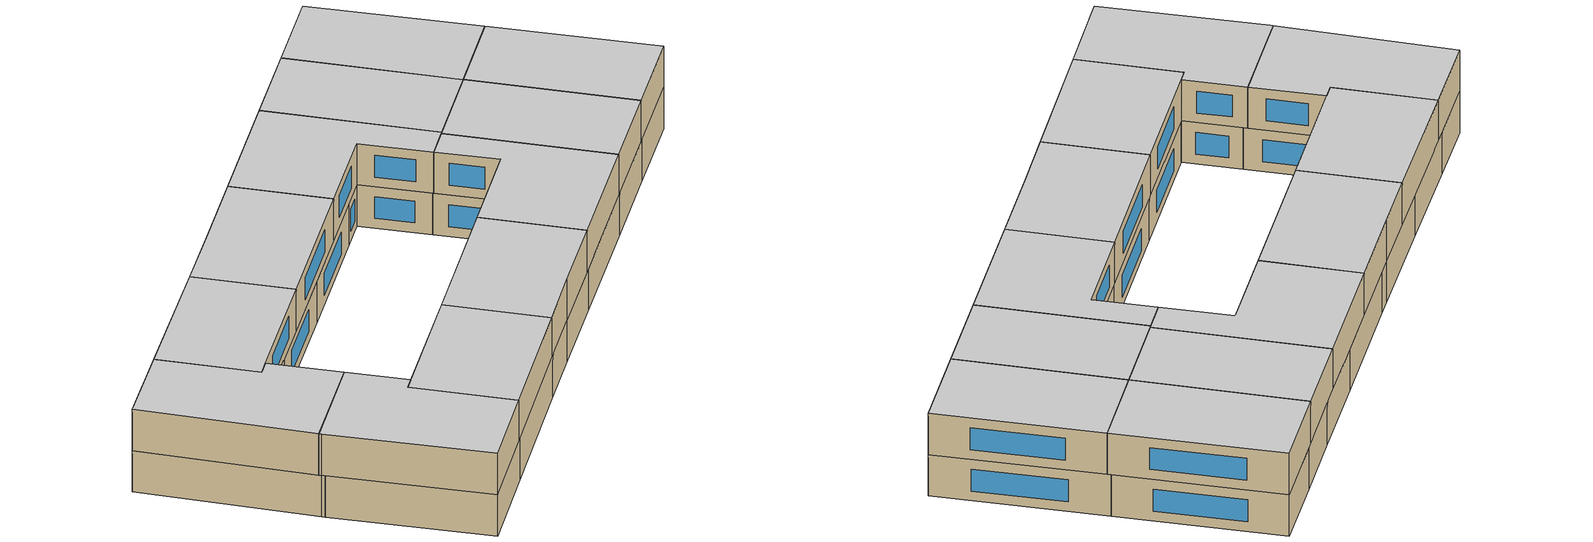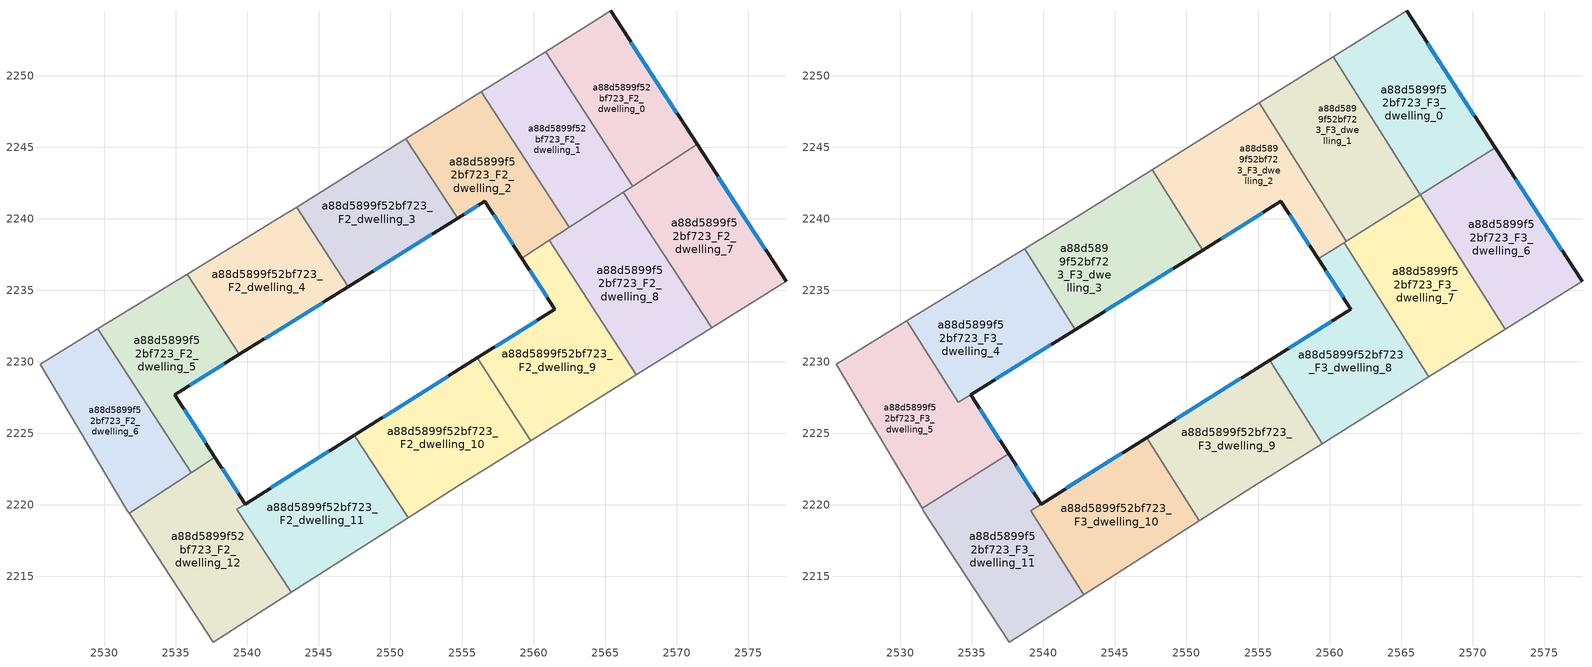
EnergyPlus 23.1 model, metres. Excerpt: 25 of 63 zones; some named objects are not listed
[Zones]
a88d5899f52bf723_F2_dwelling_0
 floor to a88d5899f52bf723_F1_dwelling_0 (EU_floor_Construction): 2565.38,2254.52 2571.43,2245.2 2566.94,2242.29 2560.84,2251.68 z6
 wall outside (EU_wall_Construction): 2571.43,2245.2 2565.38,2254.52 z6:9
 wall to a88d5899f52bf723_F2_dwelling_1 (EU_wall_Construction): 2560.84,2251.68 2566.94,2242.29 z6:9
 wall adiabatic (EU_wall_Construction): 2565.38,2254.52 2560.84,2251.68 z6:9
 wall to a88d5899f52bf723_F2_dwelling_7 (EU_wall_Construction): 2566.94,2242.29 2571.43,2245.2 z6:9
 window (EU_Window_Construction): 2570.01,2247.39 2566.8,2252.33 z6.7:8.3
 ceiling adiabatic (EU_roof_Construction): 2571.43,2245.2 2565.38,2254.52 2560.84,2251.68 2566.94,2242.29 z9
a88d5899f52bf723_F2_dwelling_1
 floor to a88d5899f52bf723_F1_dwelling_1 (EU_floor_Construction): 2560.84,2251.68 2566.94,2242.29 2562.49,2239.4 2556.34,2248.88 z6
 wall to a88d5899f52bf723_F2_dwelling_2 (EU_wall_Construction): 2556.34,2248.88 2562.49,2239.4 z6:9
 wall adiabatic (EU_wall_Construction): 2560.84,2251.68 2556.34,2248.88 z6:9
 wall to a88d5899f52bf723_F2_dwelling_8 (EU_wall_Construction): 2562.49,2239.4 2566.28,2241.86 z6:9
 wall to a88d5899f52bf723_F2_dwelling_7 (EU_wall_Construction): 2566.28,2241.86 2566.94,2242.28 z6:9
 ceiling adiabatic (EU_roof_Construction): 2566.94,2242.29 2560.84,2251.68 2560.26,2251.32 2566.24,2241.83 z9
a88d5899f52bf723_F2_dwelling_10
 floor to a88d5899f52bf723_F1_dwelling_10 (EU_floor_Construction): 2556.07,2230.27 2559.81,2224.5 2554.63,2221.26 2551.23,2219.1 2547.48,2224.87 z6
 wall outside (EU_wall_Construction): 2556.07,2230.27 2547.48,2224.87 z6:9
 wall adiabatic (EU_wall_Construction): 2551.23,2219.1 2554.63,2221.26 2559.81,2224.5 z6:9
 wall to a88d5899f52bf723_F2_dwelling_11 (EU_wall_Construction): 2547.48,2224.87 2551.23,2219.1 z6:9
 wall to a88d5899f52bf723_F2_dwelling_9 (EU_wall_Construction): 2559.81,2224.5 2556.07,2230.27 z6:9
 window (EU_Window_Construction): 2554.05,2229 2549.5,2226.14 z6.7:8.3
a88d5899f52bf723_F2_dwelling_11
 floor to a88d5899f52bf723_F1_dwelling_11 (EU_floor_Construction): 2547.48,2224.87 2551.23,2219.1 2543.05,2213.88 2539.27,2219.7 z6
 wall outside (EU_wall_Construction): 2547.48,2224.87 2539.84,2220.06 z6:9
 wall adiabatic (EU_wall_Construction): 2543.05,2213.88 2551.23,2219.1 z6:9
 wall to a88d5899f52bf723_F2_dwelling_12 (EU_wall_Construction): 2539.84,2220.06 2539.27,2219.7 2543.05,2213.88 z6:9
 window (EU_Window_Construction): 2545.69,2223.74 2541.63,2221.19 z6.7:8.3
a88d5899f52bf723_F2_dwelling_12
 floor to a88d5899f52bf723_F1_dwelling_12 (EU_floor_Construction): 2539.84,2220.06 2539.27,2219.7 2543.05,2213.88 2537.62,2210.42 2531.73,2219.42 2537.74,2223.32 z6
 wall outside (EU_wall_Construction): 2539.84,2220.06 2537.74,2223.32 z6:9
 wall adiabatic (EU_wall_Construction): 2531.73,2219.42 2537.62,2210.42 2543.05,2213.88 z6:9
 wall to a88d5899f52bf723_F2_dwelling_6 (EU_wall_Construction): 2536.07,2222.24 2531.73,2219.42 z6:9
 wall to a88d5899f52bf723_F2_dwelling_5 (EU_wall_Construction): 2537.74,2223.32 2536.07,2222.24 z6:9
 window (EU_Window_Construction): 2539.34,2220.82 2538.23,2222.56 z6.7:8.3
a88d5899f52bf723_F2_dwelling_2
 floor to a88d5899f52bf723_F1_dwelling_2 (EU_floor_Construction): 2556.34,2248.88 2562.49,2239.4 2559.17,2237.24 2556.6,2241.22 2554.69,2240.03 2551.08,2245.59 z6
 wall outside (EU_wall_Construction): 2554.69,2240.03 2556.6,2241.22 2559.17,2237.24 z6:9
 wall to a88d5899f52bf723_F2_dwelling_3 (EU_wall_Construction): 2551.08,2245.59 2554.69,2240.03 z6:9
 wall adiabatic (EU_wall_Construction): 2556.34,2248.88 2551.08,2245.59 z6:9
 wall to a88d5899f52bf723_F2_dwelling_9 (EU_wall_Construction): 2559.17,2237.24 2561.09,2238.48 z6:9
 wall to a88d5899f52bf723_F2_dwelling_8 (EU_wall_Construction): 2561.09,2238.48 2562.49,2239.4 z6:9
 window (EU_Window_Construction): 2557.2,2240.28 2558.57,2238.17 / 2555.14,2240.31 2556.15,2240.94 z6.7:8.3
a88d5899f52bf723_F2_dwelling_3
 floor to a88d5899f52bf723_F1_dwelling_3 (EU_floor_Construction): 2551.08,2245.59 2554.69,2240.03 2547.05,2235.26 2543.44,2240.82 z6
 wall outside (EU_wall_Construction): 2547.05,2235.26 2554.69,2240.03 z6:9
 wall to a88d5899f52bf723_F2_dwelling_4 (EU_wall_Construction): 2543.44,2240.82 2547.05,2235.26 z6:9
 wall adiabatic (EU_wall_Construction): 2551.08,2245.59 2543.44,2240.82 z6:9
 window (EU_Window_Construction): 2548.84,2236.38 2552.89,2238.91 z6.7:8.3
a88d5899f52bf723_F2_dwelling_4
 floor to a88d5899f52bf723_F1_dwelling_4 (EU_floor_Construction): 2543.44,2240.82 2547.05,2235.26 2539.43,2230.51 2535.79,2236.13 2542.39,2240.17 z6
 wall outside (EU_wall_Construction): 2539.43,2230.51 2547.05,2235.26 z6:9
 wall to a88d5899f52bf723_F2_dwelling_5 (EU_wall_Construction): 2535.79,2236.13 2539.43,2230.51 z6:9
 wall adiabatic (EU_wall_Construction): 2543.44,2240.82 2542.39,2240.17 2535.79,2236.13 z6:9
 window (EU_Window_Construction): 2541.22,2231.63 2545.26,2234.15 z6.7:8.3
a88d5899f52bf723_F2_dwelling_5
 floor to a88d5899f52bf723_F1_dwelling_5 (EU_floor_Construction): 2535.79,2236.13 2539.43,2230.51 2534.92,2227.7 2537.74,2223.32 2536.07,2222.24 2529.53,2232.3 z6
 wall outside (EU_wall_Construction): 2537.74,2223.32 2534.92,2227.7 2539.43,2230.51 z6:9
 wall to a88d5899f52bf723_F2_dwelling_6 (EU_wall_Construction): 2529.53,2232.3 2536.07,2222.24 z6:9
 wall adiabatic (EU_wall_Construction): 2535.79,2236.13 2529.53,2232.3 z6:9
 window (EU_Window_Construction): 2537.07,2224.35 2535.58,2226.67 / 2535.98,2228.36 2538.37,2229.85 z6.7:8.3
a88d5899f52bf723_F2_dwelling_6
 floor to a88d5899f52bf723_F1_dwelling_6 (EU_floor_Construction): 2529.53,2232.3 2536.07,2222.24 2531.73,2219.42 2531.62,2219.59 2525.51,2229.84 z6
 wall adiabatic (EU_wall_Construction): 2529.53,2232.3 2525.51,2229.84 2531.62,2219.59 2531.73,2219.42 z6:9
a88d5899f52bf723_F2_dwelling_7
 floor to a88d5899f52bf723_F1_dwelling_7 (EU_floor_Construction): 2571.43,2245.2 2577.64,2235.62 2572.44,2232.37 2566.28,2241.86 z6
 wall outside (EU_wall_Construction): 2577.64,2235.62 2571.43,2245.2 z6:9
 wall to a88d5899f52bf723_F2_dwelling_8 (EU_wall_Construction): 2566.28,2241.86 2572.44,2232.37 z6:9
 wall adiabatic (EU_wall_Construction): 2572.44,2232.37 2577.64,2235.62 z6:9
 window (EU_Window_Construction): 2576.18,2237.87 2572.88,2242.95 z6.7:8.3
 ceiling adiabatic (EU_roof_Construction): 2577.64,2235.62 2571.43,2245.2 2566.28,2241.86 2572.44,2232.37 z9
a88d5899f52bf723_F2_dwelling_8
 floor to a88d5899f52bf723_F1_dwelling_8 (EU_floor_Construction): 2566.28,2241.86 2572.44,2232.37 2567.18,2229.09 2561.09,2238.48 z6
 wall adiabatic (EU_wall_Construction): 2567.18,2229.09 2572.44,2232.37 z6:9
 wall to a88d5899f52bf723_F2_dwelling_9 (EU_wall_Construction): 2561.09,2238.48 2567.18,2229.09 z6:9
 ceiling adiabatic (EU_roof_Construction): 2566.38,2241.7 2566.28,2241.86 2561.09,2238.48 2561.14,2238.4 z9
a88d5899f52bf723_F2_dwelling_9
 floor to a88d5899f52bf723_F1_dwelling_9 (EU_floor_Construction): 2561.09,2238.48 2567.18,2229.09 2559.81,2224.5 2556.07,2230.27 2561.48,2233.68 2559.17,2237.24 z6
 wall outside (EU_wall_Construction): 2559.17,2237.24 2561.48,2233.68 2556.07,2230.27 z6:9
 wall adiabatic (EU_wall_Construction): 2559.81,2224.5 2567.18,2229.09 z6:9
 window (EU_Window_Construction): 2560.21,2232.88 2557.34,2231.07 / 2559.72,2236.4 2560.94,2234.52 z6.7:8.3
a88d5899f52bf723_F3_dwelling_0
 floor adiabatic (EU_floor_Construction): 2565.38,2254.52 2571.57,2244.97 2566.33,2241.67 2560.26,2251.32 z9
 wall outside (EU_wall_Construction): 2571.57,2244.97 2565.38,2254.52 z9:12
 wall to a88d5899f52bf723_F3_dwelling_1 (EU_wall_Construction): 2560.26,2251.32 2566.33,2241.67 z9:12
 wall adiabatic (EU_wall_Construction): 2565.38,2254.52 2560.26,2251.32 z9:12
 wall to a88d5899f52bf723_F3_dwelling_6 (EU_wall_Construction): 2566.34,2241.68 2571.57,2244.97 z9:12
 window (EU_Window_Construction): 2570.12,2247.21 2566.83,2252.28 z9.7:11.3
 ceiling to a88d5899f52bf723_F4_dwelling_0 (EU_floor_Construction): 2571.57,2244.97 2565.38,2254.52 2560.26,2251.32 2566.33,2241.67 z12
a88d5899f52bf723_F3_dwelling_1
 floor to a88d5899f52bf723_F2_dwelling_1 (EU_floor_Construction): 2560.26,2251.32 2566.24,2241.83 2562.49,2239.4 2556.34,2248.87 z9
 floor to a88d5899f52bf723_F2_dwelling_2 (EU_floor_Construction): 2556.34,2248.87 2562.49,2239.4 2561.12,2238.5 2555.08,2248.09 z9
 floor adiabatic (EU_floor_Construction): 2566.24,2241.83 2566.33,2241.67 2561.17,2238.42 2561.12,2238.5 z9
 wall to a88d5899f52bf723_F3_dwelling_2 (EU_wall_Construction): 2555.08,2248.09 2561.17,2238.42 z9:12
 wall adiabatic (EU_wall_Construction): 2560.26,2251.32 2555.08,2248.09 z9:12
 wall to a88d5899f52bf723_F3_dwelling_7 (EU_wall_Construction): 2561.17,2238.42 2566.33,2241.67 z9:12
 ceiling to a88d5899f52bf723_F4_dwelling_1 (EU_floor_Construction): 2566.33,2241.67 2560.26,2251.32 2555.08,2248.09 2561.17,2238.42 z12
a88d5899f52bf723_F3_dwelling_10
 floor to a88d5899f52bf723_F2_dwelling_11 (EU_floor_Construction): 2547.22,2224.71 2550.89,2218.88 2543.05,2213.88 2539.27,2219.7 z9
 floor to a88d5899f52bf723_F2_dwelling_12 (EU_floor_Construction): 2539.27,2219.7 2543.05,2213.88 2542.82,2213.73 2539.12,2219.6 z9
 wall outside (EU_wall_Construction): 2547.22,2224.71 2539.84,2220.06 z9:12
 wall adiabatic (EU_wall_Construction): 2542.82,2213.73 2550.89,2218.88 z9:12
 wall to a88d5899f52bf723_F3_dwelling_9 (EU_wall_Construction): 2550.89,2218.88 2547.22,2224.71 z9:12
 wall to a88d5899f52bf723_F3_dwelling_11 (EU_wall_Construction): 2539.12,2219.6 2542.82,2213.73 / 2539.84,2220.06 2539.12,2219.61 z9:12
 window (EU_Window_Construction): 2545.49,2223.61 2541.57,2221.15 z9.7:11.3
 ceiling to a88d5899f52bf723_F4_dwelling_10 (EU_floor_Construction): 2550.89,2218.88 2547.22,2224.71 2539.12,2219.6 2542.82,2213.73 z12
a88d5899f52bf723_F3_dwelling_11
 floor to a88d5899f52bf723_F2_dwelling_12 (EU_floor_Construction): 2539.84,2220.06 2539.12,2219.61 2542.82,2213.73 2537.62,2210.42 2531.73,2219.42 2537.74,2223.32 z9
 floor to a88d5899f52bf723_F2_dwelling_5 (EU_floor_Construction): 2537.58,2223.57 2537.74,2223.32 2536.07,2222.24 2535.9,2222.51 z9
 floor to a88d5899f52bf723_F2_dwelling_6 (EU_floor_Construction): 2535.9,2222.51 2536.07,2222.24 2531.73,2219.42 2531.62,2219.59 2531.53,2219.75 z9
 wall outside (EU_wall_Construction): 2539.84,2220.06 2537.58,2223.57 z9:12
 wall adiabatic (EU_wall_Construction): 2531.53,2219.75 2531.62,2219.59 2537.62,2210.42 2542.82,2213.73 z9:12
 wall to a88d5899f52bf723_F3_dwelling_5 (EU_wall_Construction): 2537.58,2223.57 2531.53,2219.75 z9:12
 window (EU_Window_Construction): 2539.31,2220.88 2538.11,2222.74 z9.7:11.3
 ceiling to a88d5899f52bf723_F4_dwelling_11 (EU_floor_Construction): 2542.82,2213.73 2539.12,2219.61 2539.84,2220.06 2537.58,2223.57 2531.53,2219.75 2531.62,2219.59 2537.62,2210.42 z12
a88d5899f52bf723_F3_dwelling_2
 floor to a88d5899f52bf723_F2_dwelling_2 (EU_floor_Construction): 2555.08,2248.09 2561.12,2238.5 2559.17,2237.24 2556.6,2241.22 2554.69,2240.03 2551.08,2245.59 z9
 floor to a88d5899f52bf723_F2_dwelling_9 (EU_floor_Construction): 2561.09,2238.48 2561.14,2238.4 2559.21,2237.19 2559.17,2237.24 z9
 floor to a88d5899f52bf723_F2_dwelling_3 (EU_floor_Construction): 2551.08,2245.59 2554.69,2240.03 2551.14,2237.82 2547.61,2243.43 z9
 wall outside (EU_wall_Construction): 2551.14,2237.82 2556.6,2241.22 2559.21,2237.19 z9:12
 wall to a88d5899f52bf723_F3_dwelling_3 (EU_wall_Construction): 2547.61,2243.43 2551.14,2237.82 z9:12
 wall adiabatic (EU_wall_Construction): 2555.08,2248.09 2547.61,2243.43 z9:12
 wall to a88d5899f52bf723_F3_dwelling_8 (EU_wall_Construction): 2559.21,2237.19 2561.03,2238.34 z9:12
 wall to a88d5899f52bf723_F3_dwelling_7 (EU_wall_Construction): 2561.03,2238.34 2561.17,2238.42 z9:12
 window (EU_Window_Construction): 2557.21,2240.27 2558.6,2238.13 / 2552.42,2238.61 2555.32,2240.42 z9.7:11.3
 ceiling to a88d5899f52bf723_F4_dwelling_2 (EU_floor_Construction): 2561.17,2238.42 2555.08,2248.09 2547.61,2243.43 2551.14,2237.82 2556.6,2241.22 2559.21,2237.19 z12
a88d5899f52bf723_F3_dwelling_3
 floor to a88d5899f52bf723_F2_dwelling_3 (EU_floor_Construction): 2547.61,2243.43 2551.14,2237.82 2547.05,2235.26 2543.44,2240.82 z9
 floor to a88d5899f52bf723_F2_dwelling_4 (EU_floor_Construction): 2543.44,2240.82 2547.05,2235.26 2542.23,2232.26 2538.68,2237.9 2542.39,2240.17 z9
 wall outside (EU_wall_Construction): 2542.23,2232.26 2551.14,2237.82 z9:12
 wall to a88d5899f52bf723_F3_dwelling_4 (EU_wall_Construction): 2538.68,2237.9 2542.23,2232.26 z9:12
 wall adiabatic (EU_wall_Construction): 2547.61,2243.43 2542.39,2240.17 2538.68,2237.9 z9:12
 window (EU_Window_Construction): 2544.33,2233.56 2549.05,2236.51 z9.7:11.3
 ceiling to a88d5899f52bf723_F4_dwelling_3 (EU_floor_Construction): 2551.14,2237.82 2547.61,2243.43 2542.39,2240.17 2538.68,2237.9 2542.23,2232.26 z12
a88d5899f52bf723_F3_dwelling_4
 floor to a88d5899f52bf723_F2_dwelling_4 (EU_floor_Construction): 2538.68,2237.9 2542.23,2232.26 2539.43,2230.51 2535.79,2236.13 z9
 floor to a88d5899f52bf723_F2_dwelling_5 (EU_floor_Construction): 2535.79,2236.13 2539.43,2230.51 2534.06,2227.16 2530.47,2232.87 z9
 wall outside (EU_wall_Construction): 2534.92,2227.7 2542.23,2232.26 z9:12
 wall adiabatic (EU_wall_Construction): 2538.68,2237.9 2530.47,2232.87 z9:12
 wall to a88d5899f52bf723_F3_dwelling_5 (EU_wall_Construction): 2534.06,2227.16 2534.92,2227.7 / 2530.47,2232.87 2534.06,2227.17 z9:12
 window (EU_Window_Construction): 2536.64,2228.77 2540.52,2231.19 z9.7:11.3
 ceiling to a88d5899f52bf723_F4_dwelling_4 (EU_floor_Construction): 2542.23,2232.26 2538.68,2237.9 2530.47,2232.87 2534.06,2227.17 z12
a88d5899f52bf723_F3_dwelling_5
 floor to a88d5899f52bf723_F2_dwelling_5 (EU_floor_Construction): 2534.92,2227.7 2537.58,2223.57 2535.9,2222.51 2529.53,2232.3 2530.47,2232.87 2534.06,2227.16 z9
 floor to a88d5899f52bf723_F2_dwelling_6 (EU_floor_Construction): 2529.53,2232.3 2535.9,2222.51 2531.53,2219.75 2525.51,2229.84 z9
 wall outside (EU_wall_Construction): 2537.58,2223.57 2534.92,2227.7 z9:12
 wall adiabatic (EU_wall_Construction): 2530.47,2232.87 2525.51,2229.84 2531.53,2219.75 z9:12
 window (EU_Window_Construction): 2536.95,2224.54 2535.54,2226.73 z9.7:11.3
 ceiling to a88d5899f52bf723_F4_dwelling_5 (EU_floor_Construction): 2537.58,2223.57 2534.92,2227.7 2534.06,2227.16 2530.47,2232.87 2525.51,2229.84 2531.53,2219.75 z12
a88d5899f52bf723_F3_dwelling_6
 floor adiabatic (EU_floor_Construction): 2571.57,2244.97 2577.64,2235.62 2572.44,2232.37 2566.38,2241.7 z9
 floor to a88d5899f52bf723_F2_dwelling_8 (EU_floor_Construction): 2566.38,2241.7 2572.44,2232.37 2572.27,2232.26 2566.34,2241.68 z9
 wall outside (EU_wall_Construction): 2577.64,2235.62 2571.57,2244.97 z9:12
 wall to a88d5899f52bf723_F3_dwelling_7 (EU_wall_Construction): 2566.34,2241.68 2572.27,2232.26 z9:12
 wall adiabatic (EU_wall_Construction): 2572.27,2232.26 2577.64,2235.62 z9:12
 window (EU_Window_Construction): 2576.21,2237.81 2573,2242.77 z9.7:11.3
 ceiling to a88d5899f52bf723_F4_dwelling_6 (EU_floor_Construction): 2577.64,2235.62 2571.57,2244.97 2566.34,2241.68 2572.27,2232.26 z12
a88d5899f52bf723_F3_dwelling_7
 floor to a88d5899f52bf723_F2_dwelling_8 (EU_floor_Construction): 2566.34,2241.68 2572.27,2232.26 2567.18,2229.09 2561.14,2238.4 z9
 floor to a88d5899f52bf723_F2_dwelling_9 (EU_floor_Construction): 2561.14,2238.4 2567.18,2229.09 2566.95,2228.95 2561.03,2238.34 z9
 wall to a88d5899f52bf723_F3_dwelling_8 (EU_wall_Construction): 2561.03,2238.34 2566.95,2228.95 z9:12
 wall adiabatic (EU_wall_Construction): 2566.95,2228.95 2572.27,2232.26 z9:12
 ceiling to a88d5899f52bf723_F4_dwelling_7 (EU_floor_Construction): 2572.27,2232.26 2566.34,2241.68 2561.03,2238.34 2566.95,2228.95 z12
a88d5899f52bf723_F3_dwelling_8
 floor to a88d5899f52bf723_F2_dwelling_9 (EU_floor_Construction): 2561.03,2238.34 2566.95,2228.95 2559.81,2224.5 2556.07,2230.27 2561.48,2233.68 2559.21,2237.19 z9
 floor to a88d5899f52bf723_F2_dwelling_10 (EU_floor_Construction): 2556.07,2230.27 2559.81,2224.5 2559.47,2224.28 2555.81,2230.11 z9
 wall outside (EU_wall_Construction): 2559.21,2237.19 2561.48,2233.68 2555.81,2230.11 z9:12
 wall adiabatic (EU_wall_Construction): 2559.47,2224.28 2566.95,2228.95 z9:12
 wall to a88d5899f52bf723_F3_dwelling_9 (EU_wall_Construction): 2555.81,2230.11 2559.47,2224.28 z9:12
 window (EU_Window_Construction): 2560.15,2232.84 2557.14,2230.95 / 2559.74,2236.36 2560.95,2234.5 z9.7:11.3
 ceiling to a88d5899f52bf723_F4_dwelling_8 (EU_floor_Construction): 2566.95,2228.95 2561.03,2238.34 2559.21,2237.19 2561.48,2233.68 2555.81,2230.11 2559.47,2224.28 z12
a88d5899f52bf723_F3_dwelling_9
 floor to a88d5899f52bf723_F2_dwelling_10 (EU_floor_Construction): 2555.81,2230.11 2559.47,2224.28 2554.63,2221.26 2551.23,2219.1 2547.48,2224.87 z9
 floor to a88d5899f52bf723_F2_dwelling_11 (EU_floor_Construction): 2547.48,2224.87 2551.23,2219.1 2550.89,2218.88 2547.22,2224.71 z9
 wall outside (EU_wall_Construction): 2555.81,2230.11 2547.22,2224.71 z9:12
 wall adiabatic (EU_wall_Construction): 2550.89,2218.88 2554.63,2221.26 2559.47,2224.28 z9:12
 window (EU_Window_Construction): 2553.79,2228.84 2549.24,2225.97 z9.7:11.3
 ceiling to a88d5899f52bf723_F4_dwelling_9 (EU_floor_Construction): 2554.63,2221.26 2559.47,2224.28 2555.81,2230.11 2547.22,2224.71 2550.89,2218.88 z12
[Building]
EU S2 Campaign: North Axis=0; Terrain=City; Solar Distribution=FullExterior
[Site:Location]
Budapest.Ferenc.Liszt.Intl.AP: Latitude=47.437; Longitude=19.256; Time Zone=1; Elevation=185
[SizingPeriod:WeatherFileDays]
AnnualSizingPeriod: Begin Month=1; Begin Day of Month=1; End Month=12; End Day of Month=31; Day of Week for Start Day=Monday; Use Weather File Daylight Saving Period=No; Use Weather File Rain and Snow Indicators=No
[MATERIAL]
EU_InternalMass_Material: Roughness=MediumRough; Thickness=0.1; Conductivity=1; Density=1800; Specific Heat=900; Thermal Absorptance=0.9; Solar Absorptance=0.7; Visible Absorptance=0.7
[MATERIAL:NOMASS] Roughness=MediumRough; Thermal Absorptance=0.9; Solar Absorptance=0.7; Visible Absorptance=0.7
Name | Thermal Resistance
EU_wall_NoMass | 0.832559
EU_roof_NoMass | 1.39638
EU_floor_NoMass | 0.872794
[WINDOWMATERIAL:SIMPLEGLAZINGSYSTEM]
EU_Window_SimpleGlazing: UFactor=2.79869; Solar Heat Gain Coefficient=0.75; Visible Transmittance=0.75
[CONSTRUCTION]
EU_wall_Construction: EU_wall_NoMass
EU_roof_Construction: EU_roof_NoMass
EU_floor_Construction: EU_floor_NoMass
EU_Window_Construction: EU_Window_SimpleGlazing
EU_InternalMass_Construction: EU_InternalMass_Material
[ZONE] Type=1; Multiplier=1; Ceiling Height=autocalculate; Floor Area=autocalculate; Part of Total Floor Area=Yes
Name | Volume
a88d5899f52bf723_F2_dwelling_0 | 179.175
a88d5899f52bf723_F3_dwelling_0 | 209.009
a88d5899f52bf723_F2_dwelling_1; a88d5899f52bf723_F2_dwelling_5 | 179.138
a88d5899f52bf723_F3_dwelling_1 | 209.02
a88d5899f52bf723_F2_dwelling_10 | 209.006
a88d5899f52bf723_F3_dwelling_10 | 198.58
a88d5899f52bf723_F2_dwelling_11 | 201.1875
a88d5899f52bf723_F3_dwelling_11 | 219.388
a88d5899f52bf723_F2_dwelling_12 | 216.888
a88d5899f52bf723_F2_dwelling_2 | 179.147
a88d5899f52bf723_F3_dwelling_2 | 209.017
a88d5899f52bf723_F2_dwelling_3 | 179.156
a88d5899f52bf723_F3_dwelling_3; a88d5899f52bf723_F3_dwelling_9 | 209.024
a88d5899f52bf723_F2_dwelling_4 | 179.145
a88d5899f52bf723_F3_dwelling_4 | 193.774
a88d5899f52bf723_F3_dwelling_5 | 224.271
a88d5899f52bf723_F2_dwelling_6 | 179.183
a88d5899f52bf723_F3_dwelling_6 | 209.019
a88d5899f52bf723_F2_dwelling_7 | 209.018
a88d5899f52bf723_F3_dwelling_7 | 209.002
a88d5899f52bf723_F2_dwelling_8 | 209.004
a88d5899f52bf723_F3_dwelling_8 | 209.015
a88d5899f52bf723_F2_dwelling_9 | 209.046
[INTERNALMASS] Construction=EU_InternalMass_Construction
Name | Zone or ZoneList | Surface Area
a88d5899f52bf723_F2_dwelling_0_EU_InternalMass | a88d5899f52bf723_F2_dwelling_0 | 59.7249
a88d5899f52bf723_F2_dwelling_1_EU_InternalMass | a88d5899f52bf723_F2_dwelling_1 | 59.7125
a88d5899f52bf723_F2_dwelling_2_EU_InternalMass | a88d5899f52bf723_F2_dwelling_2 | 59.7154
a88d5899f52bf723_F2_dwelling_3_EU_InternalMass | a88d5899f52bf723_F2_dwelling_3 | 59.7184
a88d5899f52bf723_F2_dwelling_4_EU_InternalMass | a88d5899f52bf723_F2_dwelling_4 | 59.7152
a88d5899f52bf723_F2_dwelling_5_EU_InternalMass | a88d5899f52bf723_F2_dwelling_5 | 59.7128
a88d5899f52bf723_F2_dwelling_6_EU_InternalMass | a88d5899f52bf723_F2_dwelling_6 | 59.7277
a88d5899f52bf723_F2_dwelling_7_EU_InternalMass | a88d5899f52bf723_F2_dwelling_7 | 69.6726
a88d5899f52bf723_F2_dwelling_8_EU_InternalMass | a88d5899f52bf723_F2_dwelling_8 | 69.6707
a88d5899f52bf723_F2_dwelling_9_EU_InternalMass | a88d5899f52bf723_F2_dwelling_9 | 69.6821
a88d5899f52bf723_F2_dwelling_10_EU_InternalMass | a88d5899f52bf723_F2_dwelling_10 | 69.6689
a88d5899f52bf723_F2_dwelling_11_EU_InternalMass | a88d5899f52bf723_F2_dwelling_11 | 67.0625
a88d5899f52bf723_F2_dwelling_12_EU_InternalMass | a88d5899f52bf723_F2_dwelling_12 | 72.2962
a88d5899f52bf723_F3_dwelling_0_EU_InternalMass | a88d5899f52bf723_F3_dwelling_0 | 69.6697
a88d5899f52bf723_F3_dwelling_1_EU_InternalMass | a88d5899f52bf723_F3_dwelling_1 | 69.6734
a88d5899f52bf723_F3_dwelling_2_EU_InternalMass | a88d5899f52bf723_F3_dwelling_2 | 69.6721
a88d5899f52bf723_F3_dwelling_3_EU_InternalMass | a88d5899f52bf723_F3_dwelling_3 | 69.6747
a88d5899f52bf723_F3_dwelling_4_EU_InternalMass | a88d5899f52bf723_F3_dwelling_4 | 64.5925
a88d5899f52bf723_F3_dwelling_5_EU_InternalMass | a88d5899f52bf723_F3_dwelling_5 | 74.757
a88d5899f52bf723_F3_dwelling_6_EU_InternalMass | a88d5899f52bf723_F3_dwelling_6 | 69.673
a88d5899f52bf723_F3_dwelling_7_EU_InternalMass | a88d5899f52bf723_F3_dwelling_7 | 69.6672
a88d5899f52bf723_F3_dwelling_8_EU_InternalMass | a88d5899f52bf723_F3_dwelling_8 | 69.6716
a88d5899f52bf723_F3_dwelling_9_EU_InternalMass | a88d5899f52bf723_F3_dwelling_9 | 69.6745
a88d5899f52bf723_F3_dwelling_10_EU_InternalMass | a88d5899f52bf723_F3_dwelling_10 | 66.2164
a88d5899f52bf723_F3_dwelling_11_EU_InternalMass | a88d5899f52bf723_F3_dwelling_11 | 73.1286
[OTHEREQUIPMENT] Fuel Type=Electricity; Design Level Calculation Method=Watts/Area; Power per Zone Floor Area=1; Fraction Latent=0; Fraction Radiant=0; Fraction Lost=0; Carbon Dioxide Generation Rate=0; EndUse Subcategory=EU_Step8_InternalGains
Name | Zone or ZoneList or Space or SpaceList | Schedule
EU_Step8_InternalGain_a88d5899f52bf723_F2_dwelling_0_f000 | a88d5899f52bf723_F2_dwelling_0 | EU_Step8_GainSchedule_a88d5899f52bf723_F2_dwelling_0_f000
EU_Step8_InternalGain_a88d5899f52bf723_F2_dwelling_1_f000 | a88d5899f52bf723_F2_dwelling_1 | EU_Step8_GainSchedule_a88d5899f52bf723_F2_dwelling_1_f000
EU_Step8_InternalGain_a88d5899f52bf723_F2_dwelling_2_f000 | a88d5899f52bf723_F2_dwelling_2 | EU_Step8_GainSchedule_a88d5899f52bf723_F2_dwelling_2_f000
EU_Step8_InternalGain_a88d5899f52bf723_F2_dwelling_3_f000 | a88d5899f52bf723_F2_dwelling_3 | EU_Step8_GainSchedule_a88d5899f52bf723_F2_dwelling_3_f000
EU_Step8_InternalGain_a88d5899f52bf723_F2_dwelling_4_f000 | a88d5899f52bf723_F2_dwelling_4 | EU_Step8_GainSchedule_a88d5899f52bf723_F2_dwelling_4_f000
EU_Step8_InternalGain_a88d5899f52bf723_F2_dwelling_5_f000 | a88d5899f52bf723_F2_dwelling_5 | EU_Step8_GainSchedule_a88d5899f52bf723_F2_dwelling_5_f000
EU_Step8_InternalGain_a88d5899f52bf723_F2_dwelling_6_f000 | a88d5899f52bf723_F2_dwelling_6 | EU_Step8_GainSchedule_a88d5899f52bf723_F2_dwelling_6_f000
EU_Step8_InternalGain_a88d5899f52bf723_F2_dwelling_7_f000 | a88d5899f52bf723_F2_dwelling_7 | EU_Step8_GainSchedule_a88d5899f52bf723_F2_dwelling_7_f000
EU_Step8_InternalGain_a88d5899f52bf723_F2_dwelling_8_f000 | a88d5899f52bf723_F2_dwelling_8 | EU_Step8_GainSchedule_a88d5899f52bf723_F2_dwelling_8_f000
EU_Step8_InternalGain_a88d5899f52bf723_F2_dwelling_9_f000 | a88d5899f52bf723_F2_dwelling_9 | EU_Step8_GainSchedule_a88d5899f52bf723_F2_dwelling_9_f000
EU_Step8_InternalGain_a88d5899f52bf723_F2_dwelling_10_f000 | a88d5899f52bf723_F2_dwelling_10 | EU_Step8_GainSchedule_a88d5899f52bf723_F2_dwelling_10_f000
EU_Step8_InternalGain_a88d5899f52bf723_F2_dwelling_11_f000 | a88d5899f52bf723_F2_dwelling_11 | EU_Step8_GainSchedule_a88d5899f52bf723_F2_dwelling_11_f000
EU_Step8_InternalGain_a88d5899f52bf723_F2_dwelling_12_f000 | a88d5899f52bf723_F2_dwelling_12 | EU_Step8_GainSchedule_a88d5899f52bf723_F2_dwelling_12_f000
EU_Step8_InternalGain_a88d5899f52bf723_F3_dwelling_0_f000 | a88d5899f52bf723_F3_dwelling_0 | EU_Step8_GainSchedule_a88d5899f52bf723_F3_dwelling_0_f000
EU_Step8_InternalGain_a88d5899f52bf723_F3_dwelling_1_f000 | a88d5899f52bf723_F3_dwelling_1 | EU_Step8_GainSchedule_a88d5899f52bf723_F3_dwelling_1_f000
EU_Step8_InternalGain_a88d5899f52bf723_F3_dwelling_2_f000 | a88d5899f52bf723_F3_dwelling_2 | EU_Step8_GainSchedule_a88d5899f52bf723_F3_dwelling_2_f000
EU_Step8_InternalGain_a88d5899f52bf723_F3_dwelling_3_f000 | a88d5899f52bf723_F3_dwelling_3 | EU_Step8_GainSchedule_a88d5899f52bf723_F3_dwelling_3_f000
EU_Step8_InternalGain_a88d5899f52bf723_F3_dwelling_4_f000 | a88d5899f52bf723_F3_dwelling_4 | EU_Step8_GainSchedule_a88d5899f52bf723_F3_dwelling_4_f000
EU_Step8_InternalGain_a88d5899f52bf723_F3_dwelling_5_f000 | a88d5899f52bf723_F3_dwelling_5 | EU_Step8_GainSchedule_a88d5899f52bf723_F3_dwelling_5_f000
EU_Step8_InternalGain_a88d5899f52bf723_F3_dwelling_6_f000 | a88d5899f52bf723_F3_dwelling_6 | EU_Step8_GainSchedule_a88d5899f52bf723_F3_dwelling_6_f000
EU_Step8_InternalGain_a88d5899f52bf723_F3_dwelling_7_f000 | a88d5899f52bf723_F3_dwelling_7 | EU_Step8_GainSchedule_a88d5899f52bf723_F3_dwelling_7_f000
EU_Step8_InternalGain_a88d5899f52bf723_F3_dwelling_8_f000 | a88d5899f52bf723_F3_dwelling_8 | EU_Step8_GainSchedule_a88d5899f52bf723_F3_dwelling_8_f000
EU_Step8_InternalGain_a88d5899f52bf723_F3_dwelling_9_f000 | a88d5899f52bf723_F3_dwelling_9 | EU_Step8_GainSchedule_a88d5899f52bf723_F3_dwelling_9_f000
EU_Step8_InternalGain_a88d5899f52bf723_F3_dwelling_10_f000 | a88d5899f52bf723_F3_dwelling_10 | EU_Step8_GainSchedule_a88d5899f52bf723_F3_dwelling_10_f000
EU_Step8_InternalGain_a88d5899f52bf723_F3_dwelling_11_f000 | a88d5899f52bf723_F3_dwelling_11 | EU_Step8_GainSchedule_a88d5899f52bf723_F3_dwelling_11_f000
[ZONEVENTILATION:DESIGNFLOWRATE] Schedule=EU_AlwaysOn; Design Flow Rate Calculation Method=AirChanges/Hour; Air Changes per Hour=0.475469; Ventilation Type=Natural; Fan Pressure Rise=0; Fan Total Efficiency=1; Constant Term Coefficient=1; Temperature Term Coefficient=0; Velocity Term Coefficient=0; Velocity Squared Term Coefficient=0; Minimum Indoor Temperature=-100; Maximum Indoor Temperature=100; Delta Temperature=-100; Minimum Outdoor Temperature=-100; Maximum Outdoor Temperature=100; Maximum Wind Speed=40
Name | Zone or ZoneList or Space or SpaceList
EU_ConstantAir_a88d5899f52bf723_F2_dwelling_0 | a88d5899f52bf723_F2_dwelling_0
EU_ConstantAir_a88d5899f52bf723_F2_dwelling_1 | a88d5899f52bf723_F2_dwelling_1
EU_ConstantAir_a88d5899f52bf723_F2_dwelling_2 | a88d5899f52bf723_F2_dwelling_2
EU_ConstantAir_a88d5899f52bf723_F2_dwelling_3 | a88d5899f52bf723_F2_dwelling_3
EU_ConstantAir_a88d5899f52bf723_F2_dwelling_4 | a88d5899f52bf723_F2_dwelling_4
EU_ConstantAir_a88d5899f52bf723_F2_dwelling_5 | a88d5899f52bf723_F2_dwelling_5
EU_ConstantAir_a88d5899f52bf723_F2_dwelling_6 | a88d5899f52bf723_F2_dwelling_6
EU_ConstantAir_a88d5899f52bf723_F2_dwelling_7 | a88d5899f52bf723_F2_dwelling_7
EU_ConstantAir_a88d5899f52bf723_F2_dwelling_8 | a88d5899f52bf723_F2_dwelling_8
EU_ConstantAir_a88d5899f52bf723_F2_dwelling_9 | a88d5899f52bf723_F2_dwelling_9
EU_ConstantAir_a88d5899f52bf723_F2_dwelling_10 | a88d5899f52bf723_F2_dwelling_10
EU_ConstantAir_a88d5899f52bf723_F2_dwelling_11 | a88d5899f52bf723_F2_dwelling_11
EU_ConstantAir_a88d5899f52bf723_F2_dwelling_12 | a88d5899f52bf723_F2_dwelling_12
EU_ConstantAir_a88d5899f52bf723_F3_dwelling_0 | a88d5899f52bf723_F3_dwelling_0
EU_ConstantAir_a88d5899f52bf723_F3_dwelling_1 | a88d5899f52bf723_F3_dwelling_1
EU_ConstantAir_a88d5899f52bf723_F3_dwelling_2 | a88d5899f52bf723_F3_dwelling_2
EU_ConstantAir_a88d5899f52bf723_F3_dwelling_3 | a88d5899f52bf723_F3_dwelling_3
EU_ConstantAir_a88d5899f52bf723_F3_dwelling_4 | a88d5899f52bf723_F3_dwelling_4
EU_ConstantAir_a88d5899f52bf723_F3_dwelling_5 | a88d5899f52bf723_F3_dwelling_5
EU_ConstantAir_a88d5899f52bf723_F3_dwelling_6 | a88d5899f52bf723_F3_dwelling_6
EU_ConstantAir_a88d5899f52bf723_F3_dwelling_7 | a88d5899f52bf723_F3_dwelling_7
EU_ConstantAir_a88d5899f52bf723_F3_dwelling_8 | a88d5899f52bf723_F3_dwelling_8
EU_ConstantAir_a88d5899f52bf723_F3_dwelling_9 | a88d5899f52bf723_F3_dwelling_9
EU_ConstantAir_a88d5899f52bf723_F3_dwelling_10 | a88d5899f52bf723_F3_dwelling_10
EU_ConstantAir_a88d5899f52bf723_F3_dwelling_11 | a88d5899f52bf723_F3_dwelling_11
[HVACTEMPLATE:ZONE:IDEALLOADSAIRSYSTEM] System Availability Schedule=EU_AlwaysOn; Maximum Heating Supply Air Temperature=50; Minimum Cooling Supply Air Temperature=13; Maximum Heating Supply Air Humidity Ratio=0.0156; Minimum Cooling Supply Air Humidity Ratio=0.0077; Heating Limit=NoLimit; Cooling Limit=NoLimit; Heating Availability Schedule=EU_AlwaysOn; Cooling Availability Schedule=EU_CoolingOff; Dehumidification Control Type=ConstantSensibleHeatRatio; Cooling Sensible Heat Ratio=0.7; Dehumidification Setpoint=60; Humidification Control Type=None; Humidification Setpoint=30; Outdoor Air Method=None; Outdoor Air Flow Rate per Person=0.00944; Outdoor Air Flow Rate per Zone Floor Area=0; Outdoor Air Flow Rate per Zone=0; Demand Controlled Ventilation Type=None; Outdoor Air Economizer Type=NoEconomizer; Heat Recovery Type=None; Sensible Heat Recovery Effectiveness=0.7; Latent Heat Recovery Effectiveness=0.65
Name | Template Thermostat
a88d5899f52bf723_F2_dwelling_0 | EU_HeatOnly_a88d5899f52bf723_F2_dwelling_0
a88d5899f52bf723_F2_dwelling_1 | EU_HeatOnly_a88d5899f52bf723_F2_dwelling_1
a88d5899f52bf723_F2_dwelling_2 | EU_HeatOnly_a88d5899f52bf723_F2_dwelling_2
a88d5899f52bf723_F2_dwelling_3 | EU_HeatOnly_a88d5899f52bf723_F2_dwelling_3
a88d5899f52bf723_F2_dwelling_4 | EU_HeatOnly_a88d5899f52bf723_F2_dwelling_4
a88d5899f52bf723_F2_dwelling_5 | EU_HeatOnly_a88d5899f52bf723_F2_dwelling_5
a88d5899f52bf723_F2_dwelling_6 | EU_HeatOnly_a88d5899f52bf723_F2_dwelling_6
a88d5899f52bf723_F2_dwelling_7 | EU_HeatOnly_a88d5899f52bf723_F2_dwelling_7
a88d5899f52bf723_F2_dwelling_8 | EU_HeatOnly_a88d5899f52bf723_F2_dwelling_8
a88d5899f52bf723_F2_dwelling_9 | EU_HeatOnly_a88d5899f52bf723_F2_dwelling_9
a88d5899f52bf723_F2_dwelling_10 | EU_HeatOnly_a88d5899f52bf723_F2_dwelling_10
a88d5899f52bf723_F2_dwelling_11 | EU_HeatOnly_a88d5899f52bf723_F2_dwelling_11
a88d5899f52bf723_F2_dwelling_12 | EU_HeatOnly_a88d5899f52bf723_F2_dwelling_12
a88d5899f52bf723_F3_dwelling_0 | EU_HeatOnly_a88d5899f52bf723_F3_dwelling_0
a88d5899f52bf723_F3_dwelling_1 | EU_HeatOnly_a88d5899f52bf723_F3_dwelling_1
a88d5899f52bf723_F3_dwelling_2 | EU_HeatOnly_a88d5899f52bf723_F3_dwelling_2
a88d5899f52bf723_F3_dwelling_3 | EU_HeatOnly_a88d5899f52bf723_F3_dwelling_3
a88d5899f52bf723_F3_dwelling_4 | EU_HeatOnly_a88d5899f52bf723_F3_dwelling_4
a88d5899f52bf723_F3_dwelling_5 | EU_HeatOnly_a88d5899f52bf723_F3_dwelling_5
a88d5899f52bf723_F3_dwelling_6 | EU_HeatOnly_a88d5899f52bf723_F3_dwelling_6
a88d5899f52bf723_F3_dwelling_7 | EU_HeatOnly_a88d5899f52bf723_F3_dwelling_7
a88d5899f52bf723_F3_dwelling_8 | EU_HeatOnly_a88d5899f52bf723_F3_dwelling_8
a88d5899f52bf723_F3_dwelling_9 | EU_HeatOnly_a88d5899f52bf723_F3_dwelling_9
a88d5899f52bf723_F3_dwelling_10 | EU_HeatOnly_a88d5899f52bf723_F3_dwelling_10
a88d5899f52bf723_F3_dwelling_11 | EU_HeatOnly_a88d5899f52bf723_F3_dwelling_11
[SIZING:ZONE] Zone Cooling Design Supply Air Temperature Input Method=SupplyAirTemperature; Zone Cooling Design Supply Air Temperature=13; Zone Heating Design Supply Air Temperature Input Method=SupplyAirTemperature; Zone Heating Design Supply Air Temperature=50; Zone Cooling Design Supply Air Humidity Ratio=0.008; Zone Heating Design Supply Air Humidity Ratio=0.008; Cooling Design Air Flow Method=DesignDay; Cooling Design Air Flow Rate=0; Cooling Minimum Air Flow per Zone Floor Area=0.000762; Cooling Minimum Air Flow=0; Cooling Minimum Air Flow Fraction=0.2; Heating Design Air Flow Method=DesignDay; Heating Design Air Flow Rate=0; Heating Maximum Air Flow per Zone Floor Area=0.002032; Heating Maximum Air Flow=0.141576; Heating Maximum Air Flow Fraction=0.3; Account for Dedicated Outdoor Air System=No; Dedicated Outdoor Air System Control Strategy=NeutralSupplyAir; Dedicated Outdoor Air Low Setpoint Temperature for Design=autosize; Dedicated Outdoor Air High Setpoint Temperature for Design=autosize; Zone Load Sizing Method=Sensible Load Only No Latent Load; Zone Latent Cooling Design Supply Air Humidity Ratio Input Method=HumidityRatioDifference; Zone Cooling Design Supply Air Humidity Ratio Difference=0.005; Zone Latent Heating Design Supply Air Humidity Ratio Input Method=HumidityRatioDifference; Zone Humidification Design Supply Air Humidity Ratio Difference=0.005
a88d5899f52bf723_F2_dwelling_0; a88d5899f52bf723_F2_dwelling_1; a88d5899f52bf723_F2_dwelling_2; a88d5899f52bf723_F2_dwelling_3; a88d5899f52bf723_F2_dwelling_4; a88d5899f52bf723_F2_dwelling_5; a88d5899f52bf723_F2_dwelling_6; a88d5899f52bf723_F2_dwelling_7; a88d5899f52bf723_F2_dwelling_8; a88d5899f52bf723_F2_dwelling_9; a88d5899f52bf723_F2_dwelling_10; a88d5899f52bf723_F2_dwelling_11; a88d5899f52bf723_F2_dwelling_12; a88d5899f52bf723_F3_dwelling_0; a88d5899f52bf723_F3_dwelling_1; a88d5899f52bf723_F3_dwelling_2; a88d5899f52bf723_F3_dwelling_3; a88d5899f52bf723_F3_dwelling_4; a88d5899f52bf723_F3_dwelling_5; a88d5899f52bf723_F3_dwelling_6; a88d5899f52bf723_F3_dwelling_7; a88d5899f52bf723_F3_dwelling_8; a88d5899f52bf723_F3_dwelling_9; a88d5899f52bf723_F3_dwelling_10; a88d5899f52bf723_F3_dwelling_11
[SCHEDULE:CONSTANT]
Name | Hourly Value
EU_AlwaysOn | 1
EU_CoolingOff | 0
[SCHEDULE:FILE] Column Number=1; Rows to Skip at Top=0; Number of Hours of Data=8760; Column Separator=Comma; Interpolate to Timestep=No; Minutes per Item=60; Adjust Schedule for Daylight Savings=Yes
Name | File
EU_Step8_GainSchedule_a88d5899f52bf723_F2_dwelling_0_f000 | ../../schedules/a88d5899f52bf723/a88d5899f52bf723_F2_dwelling_0_f000_gain.csv
EU_Step8_GainSchedule_a88d5899f52bf723_F2_dwelling_1_f000 | ../../schedules/a88d5899f52bf723/a88d5899f52bf723_F2_dwelling_1_f000_gain.csv
EU_Step8_GainSchedule_a88d5899f52bf723_F2_dwelling_2_f000 | ../../schedules/a88d5899f52bf723/a88d5899f52bf723_F2_dwelling_2_f000_gain.csv
EU_Step8_GainSchedule_a88d5899f52bf723_F2_dwelling_3_f000 | ../../schedules/a88d5899f52bf723/a88d5899f52bf723_F2_dwelling_3_f000_gain.csv
EU_Step8_GainSchedule_a88d5899f52bf723_F2_dwelling_4_f000 | ../../schedules/a88d5899f52bf723/a88d5899f52bf723_F2_dwelling_4_f000_gain.csv
EU_Step8_GainSchedule_a88d5899f52bf723_F2_dwelling_5_f000 | ../../schedules/a88d5899f52bf723/a88d5899f52bf723_F2_dwelling_5_f000_gain.csv
EU_Step8_GainSchedule_a88d5899f52bf723_F2_dwelling_6_f000 | ../../schedules/a88d5899f52bf723/a88d5899f52bf723_F2_dwelling_6_f000_gain.csv
EU_Step8_GainSchedule_a88d5899f52bf723_F2_dwelling_7_f000 | ../../schedules/a88d5899f52bf723/a88d5899f52bf723_F2_dwelling_7_f000_gain.csv
EU_Step8_GainSchedule_a88d5899f52bf723_F2_dwelling_8_f000 | ../../schedules/a88d5899f52bf723/a88d5899f52bf723_F2_dwelling_8_f000_gain.csv
EU_Step8_GainSchedule_a88d5899f52bf723_F2_dwelling_9_f000 | ../../schedules/a88d5899f52bf723/a88d5899f52bf723_F2_dwelling_9_f000_gain.csv
EU_Step8_GainSchedule_a88d5899f52bf723_F2_dwelling_10_f000 | ../../schedules/a88d5899f52bf723/a88d5899f52bf723_F2_dwelling_10_f000_gain.csv
EU_Step8_GainSchedule_a88d5899f52bf723_F2_dwelling_11_f000 | ../../schedules/a88d5899f52bf723/a88d5899f52bf723_F2_dwelling_11_f000_gain.csv
EU_Step8_GainSchedule_a88d5899f52bf723_F2_dwelling_12_f000 | ../../schedules/a88d5899f52bf723/a88d5899f52bf723_F2_dwelling_12_f000_gain.csv
EU_Step8_GainSchedule_a88d5899f52bf723_F3_dwelling_0_f000 | ../../schedules/a88d5899f52bf723/a88d5899f52bf723_F3_dwelling_0_f000_gain.csv
EU_Step8_GainSchedule_a88d5899f52bf723_F3_dwelling_1_f000 | ../../schedules/a88d5899f52bf723/a88d5899f52bf723_F3_dwelling_1_f000_gain.csv
EU_Step8_GainSchedule_a88d5899f52bf723_F3_dwelling_2_f000 | ../../schedules/a88d5899f52bf723/a88d5899f52bf723_F3_dwelling_2_f000_gain.csv
EU_Step8_GainSchedule_a88d5899f52bf723_F3_dwelling_3_f000 | ../../schedules/a88d5899f52bf723/a88d5899f52bf723_F3_dwelling_3_f000_gain.csv
EU_Step8_GainSchedule_a88d5899f52bf723_F3_dwelling_4_f000 | ../../schedules/a88d5899f52bf723/a88d5899f52bf723_F3_dwelling_4_f000_gain.csv
EU_Step8_GainSchedule_a88d5899f52bf723_F3_dwelling_5_f000 | ../../schedules/a88d5899f52bf723/a88d5899f52bf723_F3_dwelling_5_f000_gain.csv
EU_Step8_GainSchedule_a88d5899f52bf723_F3_dwelling_6_f000 | ../../schedules/a88d5899f52bf723/a88d5899f52bf723_F3_dwelling_6_f000_gain.csv
EU_Step8_GainSchedule_a88d5899f52bf723_F3_dwelling_7_f000 | ../../schedules/a88d5899f52bf723/a88d5899f52bf723_F3_dwelling_7_f000_gain.csv
EU_Step8_GainSchedule_a88d5899f52bf723_F3_dwelling_8_f000 | ../../schedules/a88d5899f52bf723/a88d5899f52bf723_F3_dwelling_8_f000_gain.csv
EU_Step8_GainSchedule_a88d5899f52bf723_F3_dwelling_9_f000 | ../../schedules/a88d5899f52bf723/a88d5899f52bf723_F3_dwelling_9_f000_gain.csv
EU_Step8_GainSchedule_a88d5899f52bf723_F3_dwelling_10_f000 | ../../schedules/a88d5899f52bf723/a88d5899f52bf723_F3_dwelling_10_f000_gain.csv
EU_Step8_GainSchedule_a88d5899f52bf723_F3_dwelling_11_f000 | ../../schedules/a88d5899f52bf723/a88d5899f52bf723_F3_dwelling_11_f000_gain.csv
